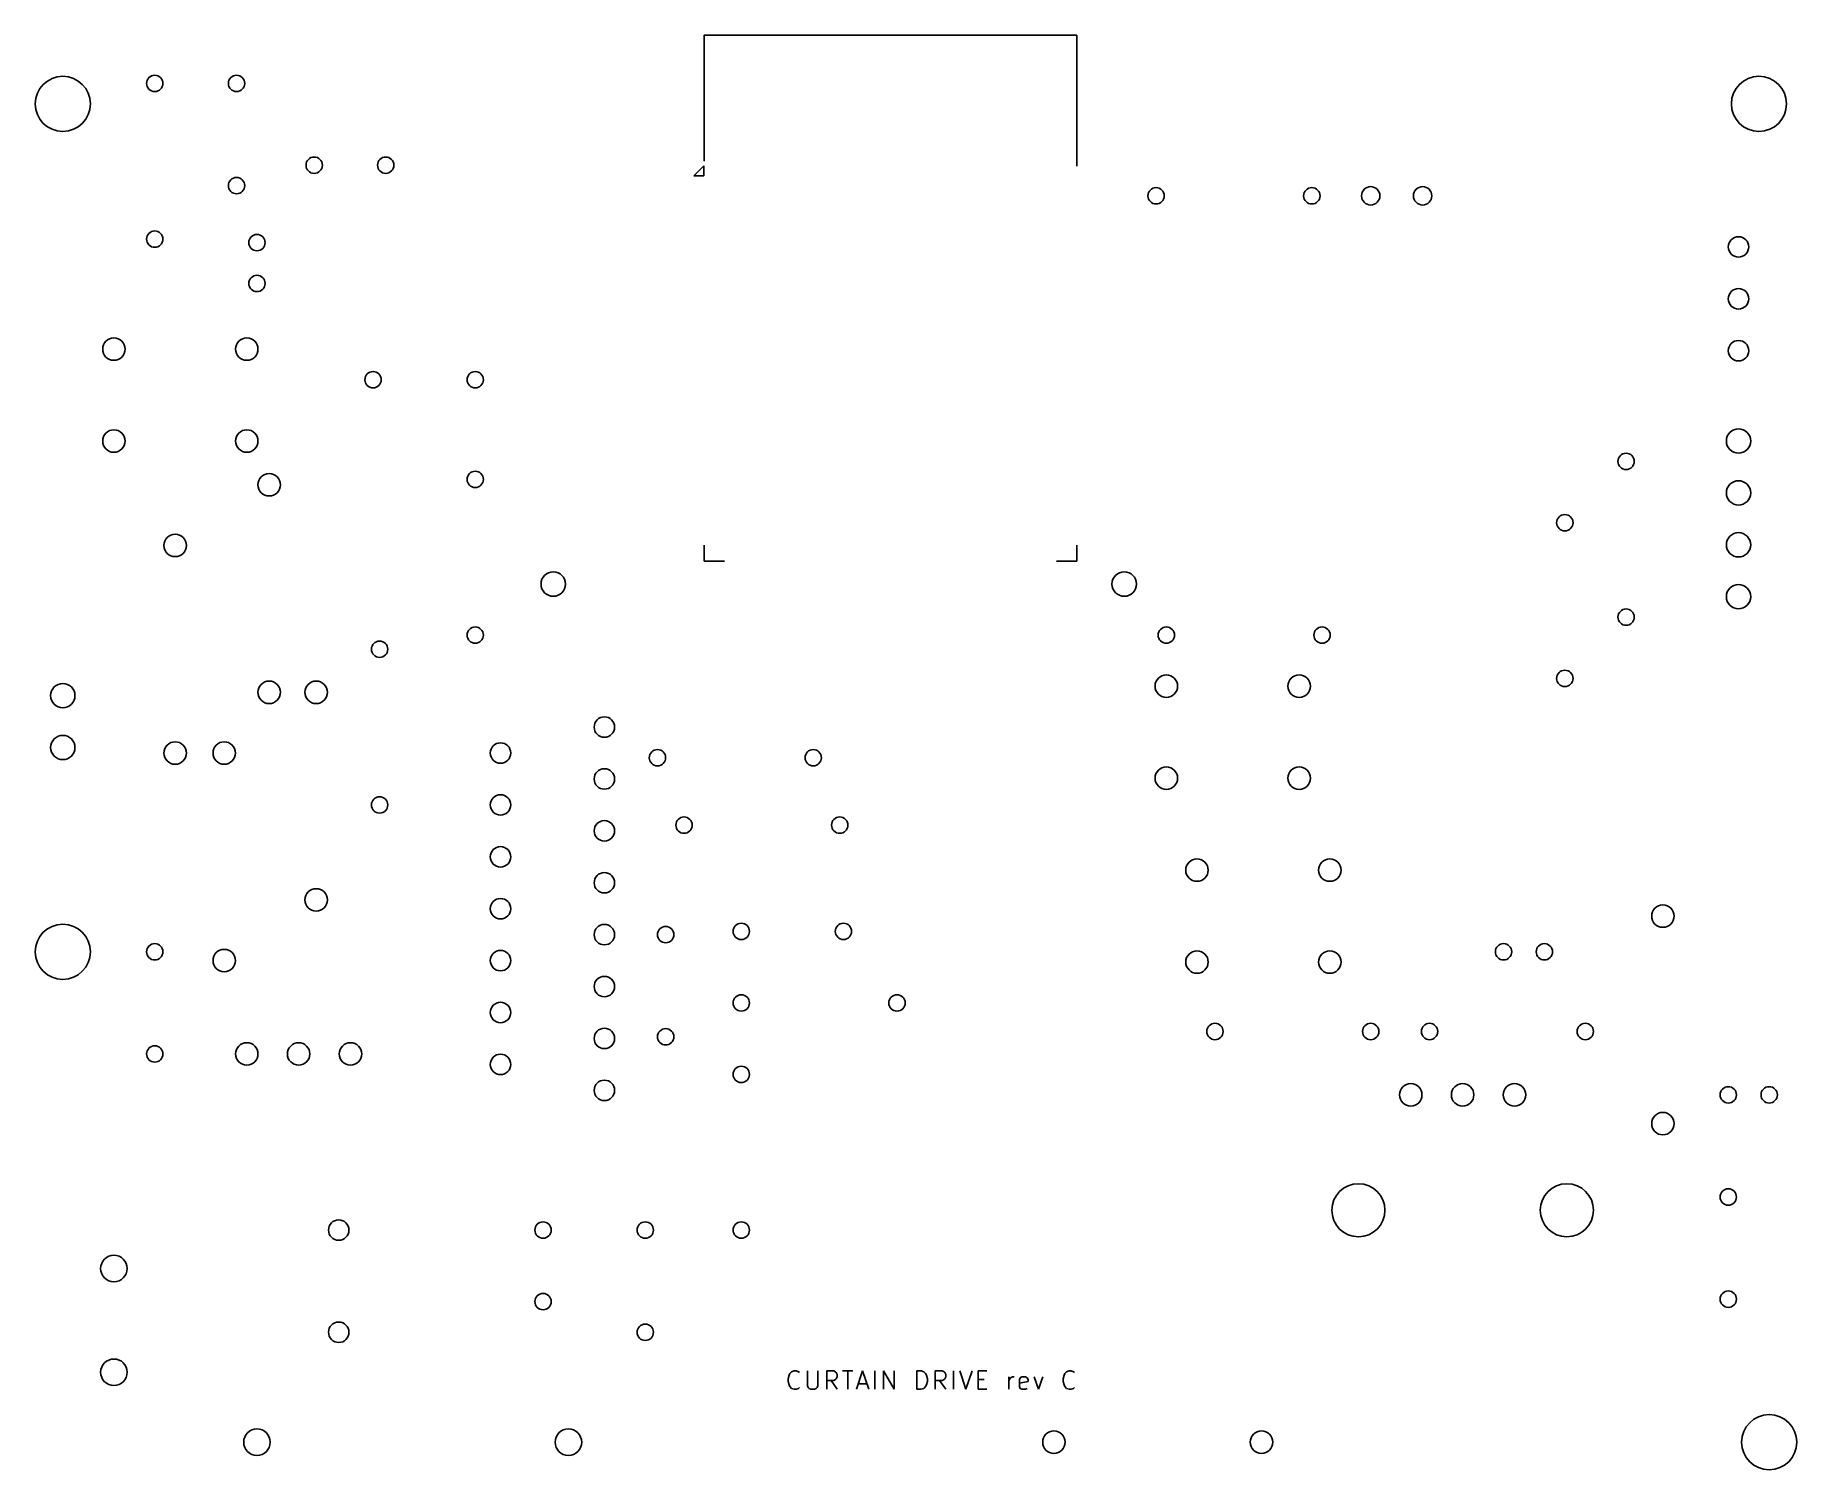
# Model space of a CAD drawing. Header units: millimetres. Extents: x 102.2 to 188.3, y -170.3 to -100.1.
import ezdxf

# ---------------------------------------------------------------- set-up
doc = ezdxf.new("R2010")
doc.units = ezdxf.units.MM
doc.layers.add('F.Silkscreen', color=254, linetype='CONTINUOUS', true_color=0xebdbb2)

msp = doc.modelspace()

# ---------------------------------------------------------------- linework, layer by layer
at = {"layer": 'F.Silkscreen', "linetype": 'CONTINUOUS'}
for p, q in [((134.88, -100.14), (134.88, -106.3)), ((134.88, -100.14), (153.12, -100.14)), ((153.12, -100.14), (153.12, -106.555)), ((134.375, -107.025), (134.875, -106.525)), ((134.375, -107.025), (134.875, -106.525)), ((134.875, -106.525), (134.875, -107.025)), ((134.875, -106.525), (134.875, -107.025)), ((134.875, -107.025), (134.375, -107.025)), ((134.875, -107.025), (134.375, -107.025)), ((134.88, -125.1), (134.88, -125.88)), ((153.12, -125.1), (153.12, -125.88)), ((134.88, -125.88), (135.88, -125.88)), ((153.12, -125.88), (152.12, -125.88)), ((138.992857, -165.894271), (139.035714, -165.722842)), ((138.992857, -166.022842), (138.992857, -165.894271)), ((139.035714, -166.194271), (138.992857, -166.022842)), ((139.035714, -165.722842), (139.078571, -165.637128)), ((139.078571, -166.279985), (139.035714, -166.194271)), ((139.078571, -165.637128), (139.164286, -165.551414)), ((139.164286, -166.3657), (139.078571, -166.279985)), ((139.164286, -165.551414), (139.292857, -165.508557)), ((139.292857, -166.408557), (139.164286, -166.3657)), ((139.292857, -165.508557), (139.378571, -165.508557)), ((139.378571, -165.508557), (139.507143, -165.551414)), ((139.507143, -166.3657), (139.378571, -166.408557)), ((139.507143, -165.551414), (139.55, -165.594271)), ((139.55, -166.322842), (139.507143, -166.3657)), ((139.935714, -165.508557), (139.935714, -166.237128)), ((139.935714, -166.237128), (139.978571, -166.322842)), ((139.978571, -166.322842), (140.021429, -166.3657)), ((140.021429, -166.3657), (140.107143, -166.408557)), ((140.278571, -166.408557), (140.364286, -166.3657)), ((140.364286, -166.3657), (140.407143, -166.322842)), ((140.407143, -166.322842), (140.45, -166.237128)), ((140.45, -166.237128), (140.45, -165.508557)), ((140.878571, -166.408557), (140.878571, -165.508557)), ((140.878571, -165.508557), (141.221428, -165.508557)), ((141.221428, -165.979985), (140.878571, -165.979985)), ((141.392857, -166.408557), (141.092857, -165.979985)), ((141.221428, -165.508557), (141.307143, -165.551414)), ((141.307143, -165.937128), (141.221428, -165.979985)), ((141.307143, -165.551414), (141.35, -165.594271)), ((141.35, -165.894271), (141.307143, -165.937128)), ((141.35, -165.594271), (141.392857, -165.679985)), ((141.392857, -165.808557), (141.35, -165.894271)), ((141.392857, -165.679985), (141.392857, -165.808557)), ((141.65, -165.508557), (142.164286, -165.508557)), ((141.907143, -166.408557), (141.907143, -165.508557)), ((142.335714, -166.408557), (142.635714, -165.508557)), ((142.421428, -166.151414), (142.85, -166.151414)), ((142.635714, -165.508557), (142.935714, -166.408557)), ((143.235714, -166.408557), (143.235714, -165.508557)), ((143.664285, -166.408557), (143.664285, -165.508557)), ((143.664285, -165.508557), (144.178571, -166.408557)), ((144.178571, -166.408557), (144.178571, -165.508557)), ((145.292856, -166.408557), (145.292856, -165.508557)), ((145.292856, -165.508557), (145.507142, -165.508557)), ((145.507142, -165.508557), (145.635713, -165.551414)), ((145.635713, -166.3657), (145.507142, -166.408557)), ((145.635713, -165.551414), (145.721428, -165.637128)), ((145.721428, -166.279985), (145.635713, -166.3657)), ((145.721428, -165.637128), (145.764285, -165.722842)), ((145.764285, -166.194271), (145.721428, -166.279985)), ((145.764285, -165.722842), (145.807142, -165.894271)), ((145.807142, -166.022842), (145.764285, -166.194271)), ((145.807142, -165.894271), (145.807142, -166.022842)), ((146.192856, -166.408557), (146.192856, -165.508557)), ((146.192856, -165.508557), (146.535713, -165.508557)), ((146.535713, -165.979985), (146.192856, -165.979985)), ((146.707142, -166.408557), (146.407142, -165.979985)), ((146.535713, -165.508557), (146.621428, -165.551414)), ((146.621428, -165.937128), (146.535713, -165.979985)), ((146.621428, -165.551414), (146.664285, -165.594271)), ((146.664285, -165.894271), (146.621428, -165.937128)), ((146.664285, -165.594271), (146.707142, -165.679985)), ((146.707142, -165.808557), (146.664285, -165.894271)), ((146.707142, -165.679985), (146.707142, -165.808557)), ((147.092856, -166.408557), (147.092856, -165.508557)), ((147.392856, -165.508557), (147.692856, -166.408557)), ((147.692856, -166.408557), (147.992856, -165.508557)), ((148.292856, -166.408557), (148.292856, -165.508557)), ((148.292856, -165.508557), (148.721428, -165.508557)), ((148.292856, -165.937128), (148.592856, -165.937128)), ((149.792856, -166.408557), (149.792856, -165.808557)), ((149.792856, -165.979985), (149.835713, -165.894271)), ((149.835713, -165.894271), (149.878571, -165.851414)), ((149.878571, -165.851414), (149.964285, -165.808557)), ((149.964285, -165.808557), (150.049999, -165.808557)), ((150.307142, -165.937128), (150.349999, -165.851414)), ((150.307142, -166.279985), (150.307142, -165.937128)), ((150.735714, -166.022842), (150.307142, -166.108557)), ((150.349999, -166.3657), (150.307142, -166.279985)), ((150.349999, -165.851414), (150.435714, -165.808557)), ((150.435714, -166.408557), (150.349999, -166.3657)), ((150.435714, -165.808557), (150.607142, -165.808557)), ((150.607142, -165.808557), (150.692856, -165.851414)), ((150.692856, -166.3657), (150.607142, -166.408557)), ((150.692856, -165.851414), (150.735714, -165.937128)), ((150.735714, -165.937128), (150.735714, -166.022842)), ((151.035714, -165.808557), (151.25, -166.408557)), ((151.25, -166.408557), (151.464285, -165.808557)), ((152.449999, -165.894271), (152.492856, -165.722842)), ((152.449999, -166.022842), (152.449999, -165.894271)), ((152.492856, -166.194271), (152.449999, -166.022842)), ((152.492856, -165.722842), (152.535713, -165.637128)), ((152.535713, -166.279985), (152.492856, -166.194271)), ((152.535713, -165.637128), (152.621428, -165.551414)), ((152.621428, -166.3657), (152.535713, -166.279985)), ((152.621428, -165.551414), (152.749999, -165.508557)), ((152.749999, -166.408557), (152.621428, -166.3657)), ((152.749999, -165.508557), (152.835713, -165.508557)), ((152.835713, -165.508557), (152.964285, -165.551414)), ((152.964285, -166.3657), (152.835713, -166.408557)), ((152.964285, -165.551414), (153.007142, -165.594271)), ((153.007142, -166.322842), (152.964285, -166.3657)), ((139.378571, -166.408557), (139.292857, -166.408557)), ((140.107143, -166.408557), (140.278571, -166.408557)), ((145.507142, -166.408557), (145.292856, -166.408557)), ((148.721428, -166.408557), (148.292856, -166.408557)), ((150.607142, -166.408557), (150.435714, -166.408557)), ((152.835713, -166.408557), (152.749999, -166.408557))]:
    msp.add_line(p, q, dxfattribs=at)
at = {"layer": 'F.Silkscreen'}
for centre, radius in [((103.5, -103.5), 1.349999), ((108, -102.5), 0.4), ((112, -102.5), 0.4), ((186.5, -103.5), 1.349999), ((115.8, -106.5), 0.4), ((119.3, -106.5), 0.4), ((112, -107.5), 0.4), ((157, -108), 0.4), ((164.62, -108), 0.4), ((167.5, -108), 0.45), ((170.04, -108), 0.45), ((108, -110.12), 0.4), ((113, -110.29), 0.4), ((185.5, -110.5), 0.5), ((113, -112.29), 0.4), ((185.5, -113.04), 0.5), ((106, -115.5), 0.55), ((112.5, -115.5), 0.55), ((185.5, -115.58), 0.5), ((118.68, -117), 0.4), ((123.68, -117), 0.4), ((106, -120), 0.55), ((112.5, -120), 0.55), ((185.5, -120), 0.595), ((180, -121), 0.4), ((123.68, -121.88), 0.4), ((113.6, -122.14), 0.55), ((185.5, -122.54), 0.595), ((177, -124), 0.4), ((109, -125.11), 0.55), ((185.5, -125.08), 0.595), ((127.5, -127), 0.6), ((155.44, -127), 0.6), ((185.5, -127.62), 0.595), ((180, -128.62), 0.4), ((123.68, -129.5), 0.4), ((157.5, -129.5), 0.4), ((165.12, -129.5), 0.4), ((119, -130.19), 0.4), ((103.5, -132.46), 0.595), ((113.6, -132.3), 0.55), ((115.9, -132.3), 0.55), ((157.5, -132), 0.55), ((164, -132), 0.55), ((177, -131.62), 0.4), ((130, -134), 0.5), ((103.5, -135), 0.595), ((109, -135.27), 0.55), ((111.4, -135.27), 0.55), ((124.92, -135.27), 0.5), ((132.6, -135.5), 0.4), ((140.22, -135.5), 0.4), ((130, -136.54), 0.5), ((157.5, -136.5), 0.55), ((164, -136.5), 0.55), ((119, -137.81), 0.4), ((124.92, -137.81), 0.5), ((130, -139.08), 0.5), ((133.9, -138.8), 0.4), ((141.52, -138.8), 0.4), ((124.92, -140.35), 0.5), ((159, -141), 0.55), ((165.5, -141), 0.55), ((130, -141.62), 0.5), ((115.9, -142.46), 0.55), ((124.92, -142.89), 0.5), ((181.8, -143.25), 0.55), ((103.5, -145), 1.349999), ((130, -144.16), 0.5), ((133, -144.16), 0.4), ((136.7, -144), 0.4), ((141.7, -144), 0.4), ((108, -145), 0.4), ((174, -145), 0.4), ((176, -145), 0.4), ((111.4, -145.43), 0.55), ((124.92, -145.43), 0.5), ((159, -145.5), 0.55), ((165.5, -145.5), 0.55), ((130, -146.7), 0.5), ((136.7, -147.5), 0.4), ((144.32, -147.5), 0.4), ((124.92, -147.97), 0.5), ((130, -149.24), 0.5), ((133, -149.16), 0.4), ((159.88, -148.9), 0.4), ((167.5, -148.9), 0.4), ((170.38, -148.9), 0.4), ((178, -148.9), 0.4), ((108, -150), 0.4), ((112.5, -150), 0.55), ((115.04, -150), 0.55), ((117.58, -150), 0.55), ((124.92, -150.51), 0.5), ((136.7, -151), 0.4), ((130, -151.78), 0.5), ((169.46, -152), 0.55), ((172, -152), 0.55), ((174.54, -152), 0.55), ((185, -152), 0.4), ((187, -152), 0.4), ((181.8, -153.41), 0.55), ((166.9, -157.65), 1.299999), ((177.1, -157.65), 1.299999), ((185, -157), 0.4), ((117, -158.62), 0.5), ((127, -158.62), 0.4), ((132, -158.62), 0.4), ((136.7, -158.62), 0.4), ((106, -160.5), 0.65), ((127, -162.12), 0.4), ((185, -162), 0.4), ((117, -163.62), 0.5), ((132, -163.62), 0.4), ((106, -165.58), 0.65), ((187, -169), 1.349999), ((113, -169), 0.65), ((128.24, -169), 0.65), ((152, -169), 0.55), ((162.16, -169), 0.55)]:
    msp.add_circle(centre, radius, dxfattribs=at)

doc.saveas('drawing.dxf')
